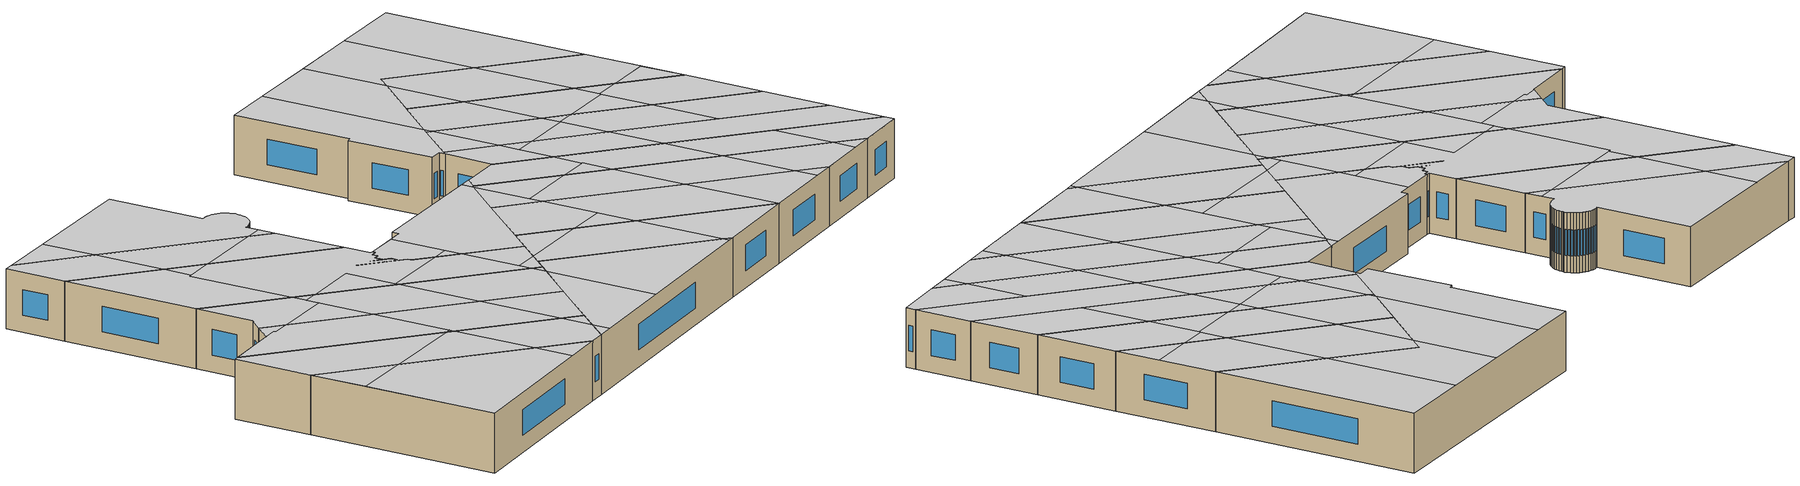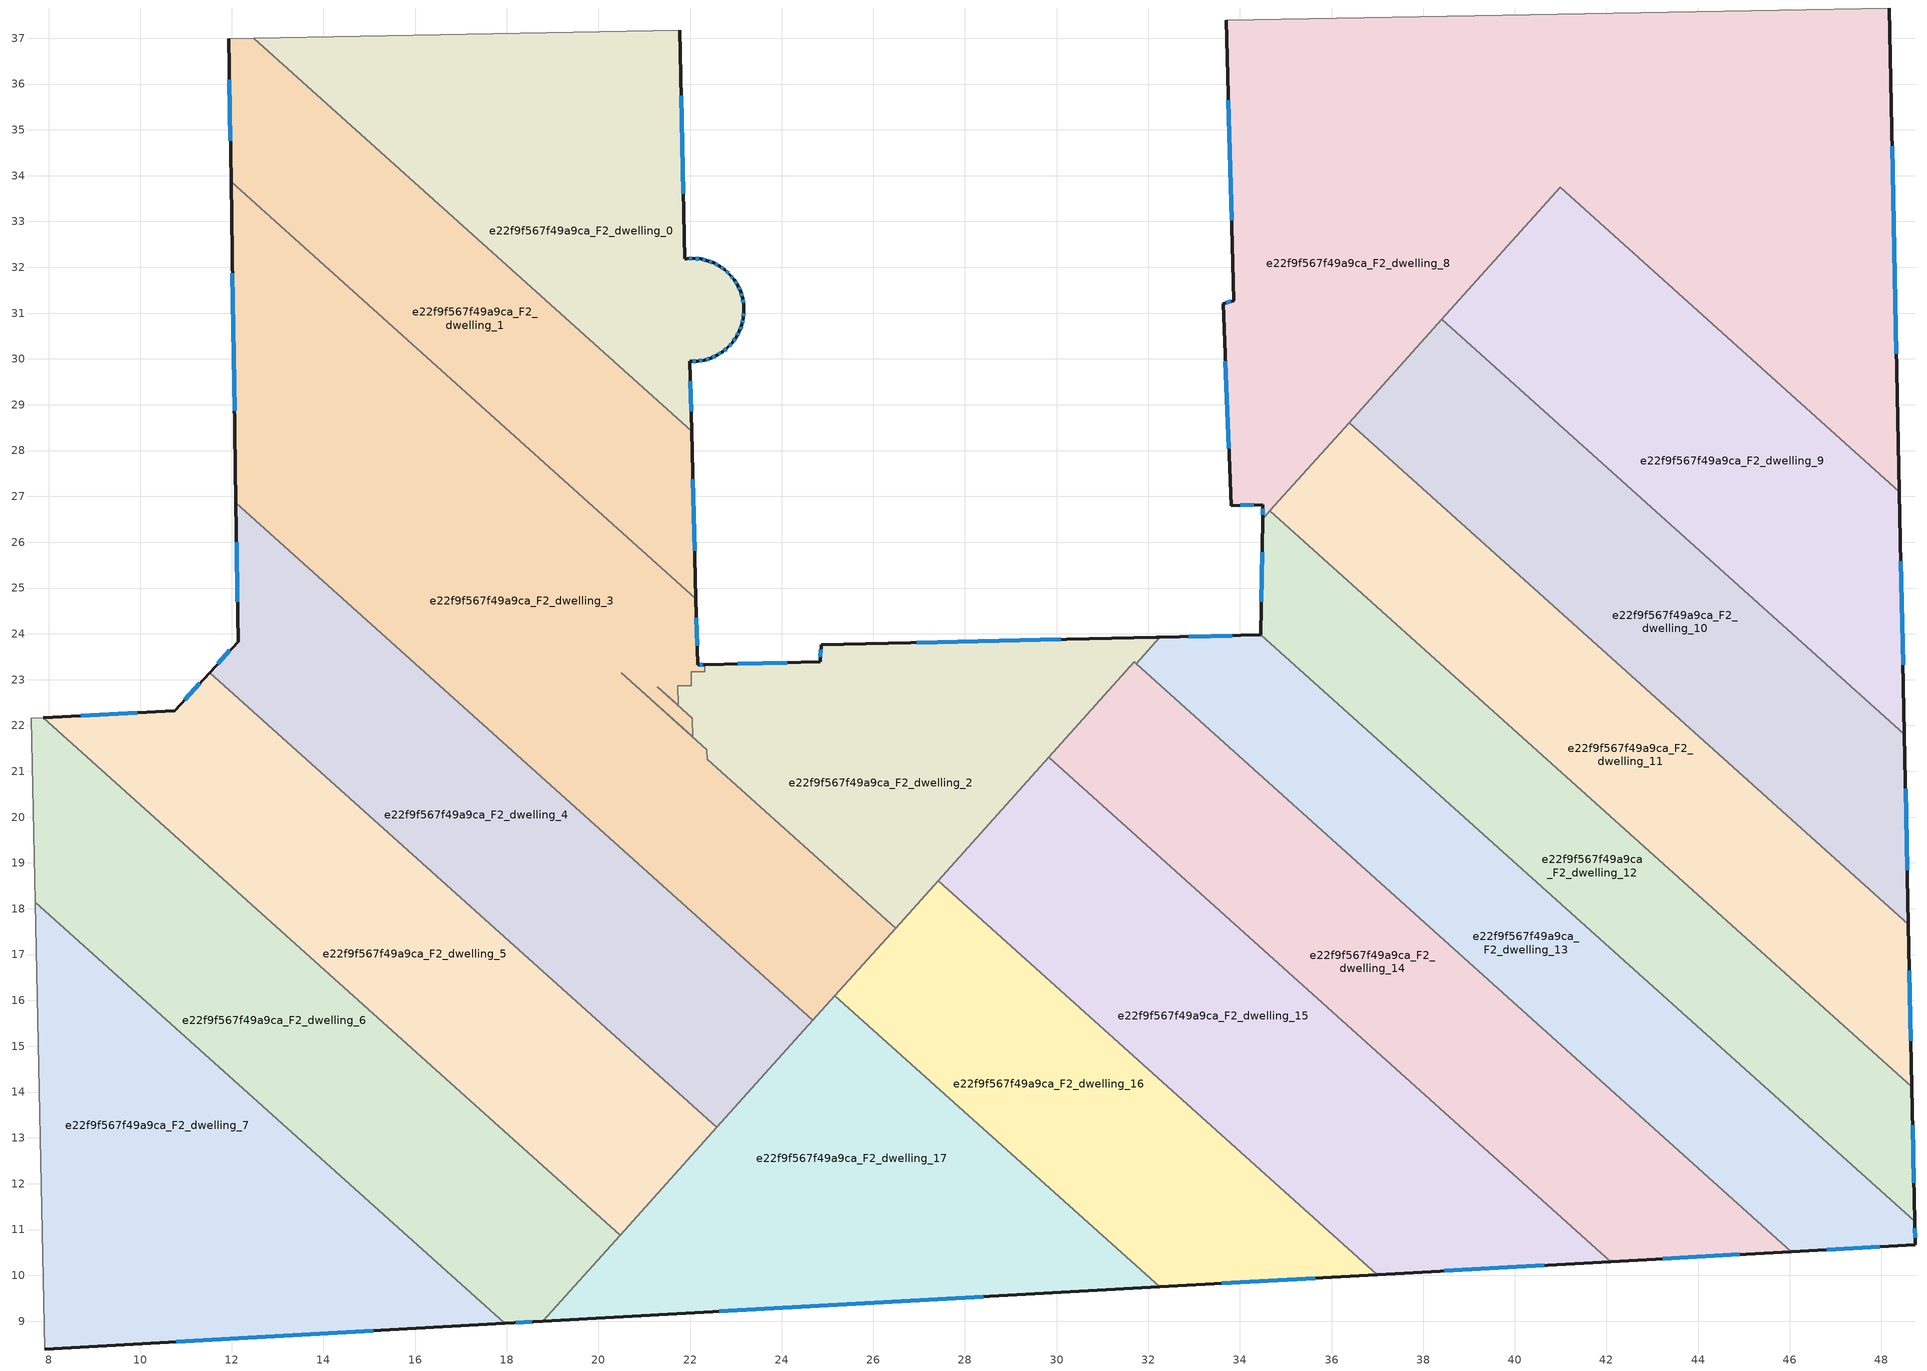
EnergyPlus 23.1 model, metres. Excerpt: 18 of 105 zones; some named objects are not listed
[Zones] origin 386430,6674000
e22f9f567f49a9ca_F2_dwelling_0
 floor to e22f9f567f49a9ca_F1_dwelling_0 (EU_floor_Construction): 21.78,37.17 21.89,32.18 21.94,32.19 22.09,32.2 22.23,32.18 22.38,32.15 22.51,32.1 22.64,32.03 22.76,31.94 22.87,31.84 22.96,31.73 23.04,31.6 23.1,31.47 23.15,31.33 23.17,31.18 23.17,31.12 23.18,31.04 23.16,30.89 23.13,30.75 23.08,30.61 23.01,30.48 22.92,30.36 22.82,30.25 22.71,30.16 22.58,30.08 22.45,30.02 22.31,29.97 22.16,29.95 22.02,29.95 21.99,29.95 22.03,28.42 12.48,36.99 z6
 wall outside (EU_wall_Construction): 22.03,28.42 21.99,29.95 22.02,29.95 22.16,29.95 22.31,29.97 22.45,30.02 22.58,30.08 22.71,30.16 22.82,30.25 22.92,30.36 23.01,30.48 23.08,30.61 23.13,30.75 23.16,30.89 23.18,31.04 23.17,31.12 23.17,31.18 23.15,31.33 23.1,31.47 23.04,31.6 22.96,31.73 22.87,31.84 22.76,31.94 22.64,32.03 22.51,32.1 22.38,32.15 22.23,32.18 22.09,32.2 21.94,32.19 21.89,32.18 21.78,37.17 z6:9
 wall to e22f9f567f49a9ca_F2_dwelling_1 (EU_wall_Construction): 12.48,36.99 22.03,28.42 z6:9
 wall adiabatic (EU_wall_Construction): 21.78,37.17 12.48,36.99 z6:9
 window (EU_Window_Construction): 22.04,32.19 21.98,32.19 / 22.19,32.18 22.13,32.19 / 22.33,32.16 22.27,32.17 / 22.47,32.11 22.41,32.13 / 22.61,32.05 22.55,32.08 / 22.73,31.97 22.68,32 / 22.84,31.87 22.79,31.91 / 22.94,31.76 22.9,31.81 / 23.02,31.64 22.99,31.69 / 23.09,31.51 23.06,31.56 / 23.13,31.37 23.12,31.43 / 23.16,31.22 23.15,31.29 / 23.17,30.93 23.17,30.99 / 23.14,30.79 23.15,30.85 / 23.09,30.65 23.11,30.71 / 23.03,30.52 23.06,30.57 / 22.95,30.39 22.98,30.44 / 22.85,30.28 22.89,30.33 / 22.74,30.18 22.79,30.22 / 22.62,30.1 22.67,30.13 / 22.49,30.04 22.55,30.06 / 22.35,29.99 22.41,30.01 / 22.21,29.96 22.27,29.97 / 22.06,29.95 22.12,29.95 / 22.02,28.86 22.01,29.51 / 21.86,33.61 21.81,35.74 z6.86:8.14
 ceiling to e22f9f567f49a9ca_F3_dwelling_13 (EU_floor_Construction): 22.71,30.16 22.82,30.25 22.92,30.36 23.01,30.48 23.08,30.61 23.13,30.75 23.16,30.89 23.18,31.04 23.17,31.12 23.17,31.18 23.15,31.33 23.1,31.47 23.04,31.6 22.96,31.73 22.87,31.84 22.76,31.94 22.64,32.03 22.51,32.1 22.38,32.15 22.23,32.18 22.09,32.2 21.94,32.19 21.89,32.18 21.78,37.17 15.45,37.05 15.51,34.28 21.08,29.28 22.01,29.3 21.99,29.95 22.02,29.95 22.16,29.95 22.31,29.97 22.45,30.02 22.58,30.08 z9
 ceiling to e22f9f567f49a9ca_F3_dwelling_11 (EU_floor_Construction): 22.03,28.42 22.01,29.3 21.08,29.28 z9
 ceiling to e22f9f567f49a9ca_F3_dwelling_15 (EU_floor_Construction): 15.51,34.28 15.45,37.05 12.48,36.99 z9
e22f9f567f49a9ca_F2_dwelling_1
 floor to e22f9f567f49a9ca_F1_dwelling_1 (EU_floor_Construction): 22.03,28.42 22.13,24.76 11.98,33.87 11.93,36.98 12.48,36.99 z6
 wall outside (EU_wall_Construction): 22.13,24.76 22.03,28.42 / 11.93,36.98 11.98,33.87 z6:9
 wall to e22f9f567f49a9ca_F2_dwelling_3 (EU_wall_Construction): 11.98,33.87 22.13,24.76 z6:9
 wall adiabatic (EU_wall_Construction): 12.48,36.99 11.93,36.98 z6:9
 window (EU_Window_Construction): 22.1,25.81 22.06,27.38 / 11.95,36.09 11.97,34.76 z6.86:8.14
 ceiling to e22f9f567f49a9ca_F3_dwelling_13 (EU_floor_Construction): 21.08,29.28 15.51,34.28 15.58,30.64 17.19,29.2 z9
 ceiling to e22f9f567f49a9ca_F3_dwelling_15 (EU_floor_Construction): 15.58,30.64 15.51,34.28 12.48,36.99 11.93,36.98 11.98,33.87 z9
 ceiling to e22f9f567f49a9ca_F3_dwelling_11 (EU_floor_Construction): 22.13,24.76 22.03,28.42 21.08,29.28 17.19,29.2 z9
e22f9f567f49a9ca_F2_dwelling_10
 floor to e22f9f567f49a9ca_F1_dwelling_10 (EU_floor_Construction): 48.51,21.81 48.59,17.66 36.38,28.61 38.41,30.87 z6
 wall outside (EU_wall_Construction): 48.59,17.66 48.51,21.81 z6:9
 wall to e22f9f567f49a9ca_F2_dwelling_11 (EU_wall_Construction): 36.38,28.61 48.59,17.66 z6:9
 wall to e22f9f567f49a9ca_F2_dwelling_9 (EU_wall_Construction): 48.51,21.81 38.41,30.87 z6:9
 wall to e22f9f567f49a9ca_F2_dwelling_8 (EU_wall_Construction): 38.41,30.87 36.38,28.61 z6:9
 window (EU_Window_Construction): 48.57,18.84 48.53,20.62 z6.86:8.14
 ceiling to e22f9f567f49a9ca_F3_dwelling_0 (EU_floor_Construction): 48.59,17.66 48.51,21.81 46.01,24.05 44.51,24.02 44.51,23.95 44.57,21.27 z9
 ceiling to e22f9f567f49a9ca_F3_dwelling_3 (EU_floor_Construction): 44.51,23.95 44.51,24.02 44.51,24.05 44.48,25.42 40.48,29.01 40.56,24.86 41.64,23.89 z9
 ceiling to e22f9f567f49a9ca_F3_dwelling_2 (EU_floor_Construction): 44.57,21.27 44.51,23.95 41.64,23.89 z9
 ceiling to e22f9f567f49a9ca_F3_dwelling_1 (EU_floor_Construction): 46.01,24.05 44.48,25.42 44.51,24.05 44.51,24.02 z9
 ceiling to e22f9f567f49a9ca_F3_dwelling_5 (EU_floor_Construction): 40.56,24.86 40.48,29.01 38.41,30.87 36.57,28.82 36.58,28.43 z9
 ceiling to e22f9f567f49a9ca_F3_dwelling_7 (EU_floor_Construction): 36.58,28.43 36.57,28.82 36.38,28.61 z9
e22f9f567f49a9ca_F2_dwelling_11
 floor to e22f9f567f49a9ca_F1_dwelling_11 (EU_floor_Construction): 48.59,17.66 48.67,14.11 34.65,26.68 36.38,28.61 z6
 wall outside (EU_wall_Construction): 48.67,14.11 48.59,17.66 z6:9
 wall to e22f9f567f49a9ca_F2_dwelling_12 (EU_wall_Construction): 34.65,26.68 48.67,14.11 z6:9
 wall to e22f9f567f49a9ca_F2_dwelling_8 (EU_wall_Construction): 36.38,28.61 34.65,26.68 z6:9
 window (EU_Window_Construction): 48.65,15.12 48.61,16.64 z6.86:8.14
 ceiling to e22f9f567f49a9ca_F3_dwelling_2 (EU_floor_Construction): 44.64,17.72 44.57,21.27 41.64,23.89 40.58,23.87 40.64,21.31 z9
 ceiling to e22f9f567f49a9ca_F3_dwelling_0 (EU_floor_Construction): 48.67,14.11 48.59,17.66 44.57,21.27 44.64,17.72 z9
 ceiling to e22f9f567f49a9ca_F3_dwelling_7 (EU_floor_Construction): 36.65,24.89 36.58,28.43 36.38,28.61 34.65,26.68 z9
 ceiling to e22f9f567f49a9ca_F3_dwelling_5 (EU_floor_Construction): 40.58,23.87 40.58,23.9 40.56,24.86 36.58,28.43 36.65,24.89 37.85,23.81 z9
 ceiling to e22f9f567f49a9ca_F3_dwelling_4 (EU_floor_Construction): 40.64,21.31 40.58,23.87 37.85,23.81 z9
 ceiling adiabatic (EU_roof_Construction): 41.64,23.89 40.56,24.86 40.58,23.9 40.58,23.87 z9
e22f9f567f49a9ca_F2_dwelling_12
 floor to e22f9f567f49a9ca_F1_dwelling_12 (EU_floor_Construction): 48.67,14.11 48.73,11.18 34.46,23.98 34.49,26.51 34.65,26.68 z6
 wall outside (EU_wall_Construction): 48.73,11.18 48.67,14.11 / 34.49,26.51 34.46,23.98 z6:9
 wall to e22f9f567f49a9ca_F2_dwelling_13 (EU_wall_Construction): 34.46,23.98 48.73,11.18 z6:9
 wall to e22f9f567f49a9ca_F2_dwelling_8 (EU_wall_Construction): 34.65,26.68 34.49,26.51 z6:9
 window (EU_Window_Construction): 48.71,12.02 48.68,13.27 / 34.48,25.78 34.47,24.7 z6.86:8.14
 ceiling to e22f9f567f49a9ca_F3_dwelling_7 (EU_floor_Construction): 36.68,21.98 36.68,23.79 36.65,24.89 34.65,26.68 34.49,26.51 34.46,23.98 z9
 ceiling to e22f9f567f49a9ca_F3_dwelling_4 (EU_floor_Construction): 40.7,18.38 40.64,21.31 37.85,23.81 36.68,23.79 36.68,21.98 z9
 ceiling adiabatic (EU_roof_Construction): 48.73,11.18 48.67,14.11 40.64,21.31 40.7,18.38 z9
 ceiling to e22f9f567f49a9ca_F3_dwelling_5 (EU_floor_Construction): 37.85,23.81 36.65,24.89 36.68,23.79 z9
e22f9f567f49a9ca_F2_dwelling_13
 floor to e22f9f567f49a9ca_F1_dwelling_13 (EU_floor_Construction): 48.73,11.18 48.74,10.67 46.04,10.52 31.73,23.35 32.25,23.93 34.46,23.98 z6
 wall outside (EU_wall_Construction): 46.04,10.52 48.74,10.67 48.73,11.18 / 34.46,23.98 32.25,23.93 z6:9
 wall to e22f9f567f49a9ca_F2_dwelling_2 (EU_wall_Construction): 32.25,23.93 31.73,23.35 z6:9
 wall to e22f9f567f49a9ca_F2_dwelling_14 (EU_wall_Construction): 31.73,23.35 46.04,10.52 z6:9
 window (EU_Window_Construction): 48.74,10.81 48.73,11.03 / 46.81,10.56 47.97,10.63 / 33.83,23.96 32.88,23.94 z6.86:8.14
 ceiling to e22f9f567f49a9ca_F3_dwelling_7 (EU_floor_Construction): 36.68,20.43 36.68,21.88 36.68,21.98 34.46,23.98 32.25,23.93 31.73,23.35 35.03,20.4 z9
 ceiling to e22f9f567f49a9ca_F3_dwelling_4 (EU_floor_Construction): 40.76,15.25 40.7,18.38 36.68,21.98 36.68,21.88 36.68,21.16 36.68,20.43 36.75,20.43 36.78,18.82 z9
 ceiling to e22f9f567f49a9ca_F3_dwelling_6 (EU_floor_Construction): 36.78,18.82 36.75,20.43 35.03,20.4 z9
 ceiling adiabatic (EU_roof_Construction): 44.77,11.66 44.7,14.79 40.7,18.38 40.76,15.25 z9
 ceiling to e22f9f567f49a9ca_F3_dwelling_0 (EU_floor_Construction): 48.74,10.67 48.73,11.18 44.7,14.79 44.77,11.66 46.04,10.52 z9
e22f9f567f49a9ca_F2_dwelling_14
 floor to e22f9f567f49a9ca_F1_dwelling_14 (EU_floor_Construction): 46.04,10.52 42.1,10.3 29.83,21.31 31.7,23.39 z6
 wall outside (EU_wall_Construction): 42.1,10.3 46.04,10.52 z6:9
 wall to e22f9f567f49a9ca_F2_dwelling_15 (EU_wall_Construction): 29.83,21.31 42.1,10.3 z6:9
 wall to e22f9f567f49a9ca_F2_dwelling_2 (EU_wall_Construction): 31.73,23.35 31.7,23.39 29.83,21.31 z6:9
 window (EU_Window_Construction): 43.22,10.36 44.91,10.46 z6.86:8.14
 ceiling to e22f9f567f49a9ca_F3_dwelling_6 (EU_floor_Construction): 36.86,15 36.78,18.82 35.03,20.4 31.66,20.33 31.68,19.65 z9
 ceiling to e22f9f567f49a9ca_F3_dwelling_4 (EU_floor_Construction): 40.84,11.43 40.76,15.25 36.78,18.82 36.86,15 z9
 ceiling to e22f9f567f49a9ca_F3_dwelling_7 (EU_floor_Construction): 35.03,20.4 31.7,23.39 31.6,23.28 31.66,20.33 z9
 ceiling to e22f9f567f49a9ca_F3_dwelling_2 (EU_floor_Construction): 44.79,10.45 44.77,11.66 40.76,15.25 40.84,11.43 42.1,10.3 z9
 ceiling to e22f9f567f49a9ca_F3_dwelling_9 (EU_floor_Construction): 31.68,19.65 31.6,23.28 29.83,21.31 z9
 ceiling adiabatic (EU_roof_Construction): 46.04,10.52 44.77,11.66 44.79,10.45 z9
e22f9f567f49a9ca_F2_dwelling_15
 floor to e22f9f567f49a9ca_F1_dwelling_15 (EU_floor_Construction): 42.1,10.3 37,10.01 27.42,18.62 29.83,21.31 z6
 wall outside (EU_wall_Construction): 37,10.01 42.1,10.3 z6:9
 wall to e22f9f567f49a9ca_F2_dwelling_16 (EU_wall_Construction): 27.42,18.62 37,10.01 z6:9
 wall to e22f9f567f49a9ca_F2_dwelling_2 (EU_wall_Construction): 29.83,21.31 27.42,18.62 z6:9
 window (EU_Window_Construction): 38.46,10.1 40.64,10.22 z6.86:8.14
 ceiling to e22f9f567f49a9ca_F3_dwelling_9 (EU_floor_Construction): 31.74,16.74 31.68,19.65 29.83,21.31 27.42,18.62 29.56,16.69 z9
 ceiling to e22f9f567f49a9ca_F3_dwelling_6 (EU_floor_Construction): 36.97,10.05 36.86,15 31.68,19.65 31.78,14.7 z9
 ceiling to e22f9f567f49a9ca_F3_dwelling_8 (EU_floor_Construction): 31.78,14.7 31.74,16.74 29.56,16.69 z9
 ceiling to e22f9f567f49a9ca_F3_dwelling_4 (EU_floor_Construction): 40.87,10.23 40.84,11.43 36.86,15 36.97,10.05 37,10.02 z9
 ceiling to e22f9f567f49a9ca_F3_dwelling_2 (EU_floor_Construction): 42.1,10.3 40.84,11.43 40.87,10.23 z9
e22f9f567f49a9ca_F2_dwelling_16
 floor to e22f9f567f49a9ca_F1_dwelling_16 (EU_floor_Construction): 37,10.01 32.25,9.75 25.16,16.11 27.42,18.62 z6
 wall outside (EU_wall_Construction): 32.25,9.75 37,10.01 z6:9
 wall to e22f9f567f49a9ca_F2_dwelling_17 (EU_wall_Construction): 25.16,16.11 32.25,9.75 z6:9
 wall to e22f9f567f49a9ca_F2_dwelling_3 (EU_wall_Construction): 26.48,17.58 25.16,16.11 z6:9
 wall to e22f9f567f49a9ca_F2_dwelling_2 (EU_wall_Construction): 27.42,18.62 26.48,17.58 z6:9
 window (EU_Window_Construction): 33.61,9.83 35.64,9.94 z6.86:8.14
 ceiling to e22f9f567f49a9ca_F3_dwelling_8 (EU_floor_Construction): 31.88,10.08 31.78,14.7 29.56,16.69 25.61,16.61 25.16,16.11 z9
 ceiling to e22f9f567f49a9ca_F3_dwelling_6 (EU_floor_Construction): 36.97,10.01 36.97,10.05 31.78,14.7 31.88,10.08 32.25,9.75 z9
 ceiling to e22f9f567f49a9ca_F3_dwelling_9 (EU_floor_Construction): 29.56,16.69 27.42,18.62 25.61,16.61 z9
e22f9f567f49a9ca_F2_dwelling_17
 floor to e22f9f567f49a9ca_F1_dwelling_17 (EU_floor_Construction): 32.25,9.75 18.79,9 25.16,16.11 z6
 wall outside (EU_wall_Construction): 18.79,9 32.25,9.75 z6:9
 wall to e22f9f567f49a9ca_F2_dwelling_5 (EU_wall_Construction): 22.58,13.23 20.47,10.88 z6:9
 wall to e22f9f567f49a9ca_F2_dwelling_4 (EU_wall_Construction): 24.68,15.57 22.58,13.23 z6:9
 wall to e22f9f567f49a9ca_F2_dwelling_6 (EU_wall_Construction): 20.47,10.88 18.79,9 z6:9
 wall to e22f9f567f49a9ca_F2_dwelling_3 (EU_wall_Construction): 25.16,16.1 24.68,15.57 z6:9
 window (EU_Window_Construction): 22.63,9.21 28.4,9.54 z6.86:8.14
 ceiling to e22f9f567f49a9ca_F3_dwelling_8 (EU_floor_Construction): 31.89,9.73 31.88,10.08 25.16,16.11 24.28,15.13 24.41,9.31 z9
 ceiling to e22f9f567f49a9ca_F3_dwelling_10 (EU_floor_Construction): 24.41,9.31 24.28,15.13 19.66,9.98 19.68,9.05 z9
 ceiling to e22f9f567f49a9ca_F3_dwelling_6 (EU_floor_Construction): 32.25,9.75 31.88,10.08 31.89,9.73 z9
 ceiling to e22f9f567f49a9ca_F3_dwelling_12 (EU_floor_Construction): 19.68,9.05 19.66,9.98 18.79,9 z9
e22f9f567f49a9ca_F2_dwelling_2
 floor to e22f9f567f49a9ca_F1_dwelling_2 (EU_floor_Construction): 32.25,23.93 31.73,23.35 31.7,23.39 26.48,17.58 22.37,21.27 22.37,21.47 20.5,23.15 22.06,21.75 22.05,22.16 21.28,22.85 21.74,22.44 21.73,22.86 22.03,22.87 22.02,23.17 22.32,23.18 22.32,23.33 24.84,23.39 24.86,23.76 32.18,23.93 z6
 wall outside (EU_wall_Construction): 32.25,23.93 32.18,23.93 24.86,23.76 24.84,23.39 22.32,23.33 z6:9
 wall to e22f9f567f49a9ca_F2_dwelling_3 (EU_wall_Construction): 22.32,23.33 22.32,23.18 22.02,23.17 22.03,22.87 21.73,22.86 21.74,22.44 / 21.28,22.85 22.05,22.16 22.06,21.75 20.5,23.15 22.37,21.47 22.37,21.27 26.48,17.58 / 21.28,22.85 21.74,22.44 z6:9
 window (EU_Window_Construction): 24.12,23.37 23.04,23.35 / 24.86,23.66 24.84,23.5 / 30.09,23.88 26.95,23.81 z6.86:8.14
 ceiling to e22f9f567f49a9ca_F3_dwelling_9 (EU_floor_Construction): 26.48,17.58 31.6,23.28 31.59,23.91 24.86,23.76 24.84,23.39 24.11,23.37 24.19,19.64 z9
 ceiling to e22f9f567f49a9ca_F3_dwelling_11 (EU_floor_Construction): 24.17,20.53 24.11,23.37 22.32,23.33 22.32,23.18 22.02,23.17 22.03,22.87 21.73,22.86 21.74,22.44 21.59,22.58 22.05,22.16 22.06,21.75 21.35,22.39 22.37,21.47 22.37,21.27 23.21,20.51 z9
 ceiling to e22f9f567f49a9ca_F3_dwelling_7 (EU_floor_Construction): 31.73,23.35 32.25,23.93 32.18,23.93 31.59,23.91 31.6,23.28 31.7,23.39 z9
 ceiling to e22f9f567f49a9ca_F3_dwelling_10 (EU_floor_Construction): 24.19,19.64 24.11,23.37 24.17,20.53 23.21,20.51 z9
e22f9f567f49a9ca_F2_dwelling_3
 floor to e22f9f567f49a9ca_F1_dwelling_3 (EU_floor_Construction): 22.13,24.76 22.17,23.32 22.32,23.33 22.32,23.18 22.02,23.17 22.03,22.87 21.73,22.86 21.74,22.44 21.28,22.85 22.05,22.16 22.06,21.75 20.5,23.15 22.37,21.47 22.37,21.27 26.48,17.58 24.68,15.57 12.09,26.87 11.98,33.87 z6
 wall outside (EU_wall_Construction): 22.32,23.33 22.17,23.32 22.13,24.76 / 11.98,33.87 12.09,26.87 z6:9
 wall to e22f9f567f49a9ca_F2_dwelling_4 (EU_wall_Construction): 12.09,26.87 24.68,15.57 z6:9
 window (EU_Window_Construction): 22.16,23.74 22.14,24.35 / 22.28,23.33 22.21,23.33 / 12.01,31.87 12.06,28.87 z6.86:8.14
 ceiling to e22f9f567f49a9ca_F3_dwelling_11 (EU_floor_Construction): 23.21,20.51 22.37,21.27 22.37,21.47 20.5,23.15 22.06,21.75 22.05,22.16 21.28,22.85 21.74,22.44 21.73,22.86 22.03,22.87 22.02,23.17 22.32,23.18 22.32,23.33 22.17,23.32 22.13,24.76 17.19,29.2 15.46,29.16 15.58,23.74 16.41,22.99 19.39,23.05 19.45,20.43 z9
 ceiling to e22f9f567f49a9ca_F3_dwelling_15 (EU_floor_Construction): 15.57,23.74 15.46,29.16 15.61,29.16 15.58,30.64 11.98,33.87 12.09,26.87 z9
 ceiling to e22f9f567f49a9ca_F3_dwelling_10 (EU_floor_Construction): 24.27,15.94 24.19,19.64 23.21,20.51 19.45,20.43 19.45,20.26 z9
 ceiling to e22f9f567f49a9ca_F3_dwelling_13 (EU_floor_Construction): 17.19,29.2 15.58,30.64 15.61,29.16 z9
 ceiling to e22f9f567f49a9ca_F3_dwelling_8 (EU_floor_Construction): 24.68,15.57 25.61,16.61 24.25,16.58 24.27,15.94 z9
 ceiling to e22f9f567f49a9ca_F3_dwelling_9 (EU_floor_Construction): 25.61,16.61 26.48,17.58 24.19,19.64 24.25,16.58 z9
 ceiling adiabatic (EU_roof_Construction): 24.27,15.94 24.19,19.64 24.27,15.94 19.45,20.26 19.39,23.05 16.41,22.99 z9
e22f9f567f49a9ca_F2_dwelling_4
 floor to e22f9f567f49a9ca_F1_dwelling_4 (EU_floor_Construction): 24.68,15.57 22.58,13.23 11.52,23.16 12.14,23.83 12.09,26.87 z6
 wall outside (EU_wall_Construction): 12.09,26.87 12.14,23.83 11.52,23.16 z6:9
 wall to e22f9f567f49a9ca_F2_dwelling_5 (EU_wall_Construction): 11.52,23.16 22.58,13.23 z6:9
 window (EU_Window_Construction): 12.1,26 12.12,24.7 / 11.96,23.64 11.69,23.35 z6.86:8.14
 ceiling to e22f9f567f49a9ca_F3_dwelling_10 (EU_floor_Construction): 22.58,13.23 24.28,15.13 24.27,15.94 19.45,20.26 19.54,15.96 z9
 ceiling to e22f9f567f49a9ca_F3_dwelling_12 (EU_floor_Construction): 19.54,15.96 19.45,20.26 16.41,22.99 15.59,22.97 15.67,19.43 z9
 ceiling to e22f9f567f49a9ca_F3_dwelling_8 (EU_floor_Construction): 24.28,15.13 24.68,15.57 24.27,15.94 z9
 ceiling to e22f9f567f49a9ca_F3_dwelling_15 (EU_floor_Construction): 15.6,22.33 15.57,23.74 12.09,26.87 12.14,23.83 11.52,23.16 12.51,22.26 z9
 ceiling to e22f9f567f49a9ca_F3_dwelling_16 (EU_floor_Construction): 15.67,19.43 15.61,22.33 12.51,22.26 z9
 ceiling to e22f9f567f49a9ca_F3_dwelling_11 (EU_floor_Construction): 16.41,22.99 15.58,23.74 15.59,22.97 z9
e22f9f567f49a9ca_F2_dwelling_5
 floor to e22f9f567f49a9ca_F1_dwelling_5 (EU_floor_Construction): 22.58,13.23 20.47,10.88 7.89,22.17 10.75,22.33 11.52,23.16 z6
 wall outside (EU_wall_Construction): 11.52,23.16 10.75,22.33 7.89,22.17 z6:9
 wall to e22f9f567f49a9ca_F2_dwelling_6 (EU_wall_Construction): 7.89,22.17 20.47,10.88 z6:9
 window (EU_Window_Construction): 11.3,22.92 10.97,22.56 / 9.93,22.28 8.7,22.21 z6.86:8.14
 ceiling to e22f9f567f49a9ca_F3_dwelling_12 (EU_floor_Construction): 19.63,11.63 19.54,15.96 15.67,19.43 15.76,15.11 z9
 ceiling to e22f9f567f49a9ca_F3_dwelling_16 (EU_floor_Construction): 15.75,15.39 15.67,19.43 12.51,22.26 11.48,22.24 11.48,22.36 7.89,22.17 15.45,15.38 z9
 ceiling to e22f9f567f49a9ca_F3_dwelling_14 (EU_floor_Construction): 15.76,15.11 15.75,15.39 15.45,15.38 z9
 ceiling to e22f9f567f49a9ca_F3_dwelling_10 (EU_floor_Construction): 20.47,10.88 22.58,13.23 19.54,15.96 19.63,11.63 z9
 ceiling to e22f9f567f49a9ca_F3_dwelling_15 (EU_floor_Construction): 12.51,22.26 11.52,23.16 10.75,22.33 11.48,22.36 11.48,22.24 z9
e22f9f567f49a9ca_F2_dwelling_6
 floor to e22f9f567f49a9ca_F1_dwelling_6 (EU_floor_Construction): 20.47,10.88 18.79,9 17.96,8.95 7.71,18.15 7.62,22.16 7.89,22.17 z6
 wall outside (EU_wall_Construction): 17.96,8.95 18.79,9 z6:9
 wall adiabatic (EU_wall_Construction): 7.89,22.17 7.62,22.16 7.71,18.15 z6:9
 wall to e22f9f567f49a9ca_F2_dwelling_7 (EU_wall_Construction): 7.71,18.15 17.96,8.95 z6:9
 window (EU_Window_Construction): 18.19,8.97 18.55,8.99 z6.86:8.14
 ceiling to e22f9f567f49a9ca_F3_dwelling_16 (EU_floor_Construction): 15.45,15.38 7.89,22.17 7.62,22.16 7.71,18.15 10.89,15.29 z9
 ceiling to e22f9f567f49a9ca_F3_dwelling_14 (EU_floor_Construction): 15.85,10.84 15.76,15.11 15.45,15.38 10.89,15.29 z9
 ceiling to e22f9f567f49a9ca_F3_dwelling_12 (EU_floor_Construction): 18.79,9 19.66,9.98 19.63,11.63 15.76,15.11 15.85,10.84 17.96,8.95 z9
 ceiling to e22f9f567f49a9ca_F3_dwelling_10 (EU_floor_Construction): 19.66,9.98 20.47,10.88 19.63,11.63 z9
e22f9f567f49a9ca_F2_dwelling_7
 floor to e22f9f567f49a9ca_F1_dwelling_7 (EU_floor_Construction): 17.96,8.95 7.91,8.39 7.71,18.15 z6
 wall outside (EU_wall_Construction): 7.91,8.39 17.96,8.95 z6:9
 wall adiabatic (EU_wall_Construction): 7.71,18.15 7.91,8.39 z6:9
 window (EU_Window_Construction): 10.78,8.55 15.09,8.79 z6.86:8.14
 ceiling to e22f9f567f49a9ca_F3_dwelling_14 (EU_floor_Construction): 15.89,8.84 15.85,10.84 10.89,15.29 7.77,15.22 7.91,8.39 z9
 ceiling to e22f9f567f49a9ca_F3_dwelling_16 (EU_floor_Construction): 10.89,15.29 7.71,18.15 7.77,15.22 z9
 ceiling to e22f9f567f49a9ca_F3_dwelling_12 (EU_floor_Construction): 17.96,8.95 15.85,10.84 15.89,8.84 z9
e22f9f567f49a9ca_F2_dwelling_8
 floor to e22f9f567f49a9ca_F1_dwelling_8 (EU_floor_Construction): 48.17,37.66 48.39,27.1 40.99,33.74 34.49,26.51 34.5,26.82 33.81,26.79 33.63,31.21 33.86,31.27 33.71,37.39 z6
 wall outside (EU_wall_Construction): 33.71,37.39 33.86,31.27 33.63,31.21 33.81,26.79 34.5,26.82 34.49,26.51 / 48.39,27.1 48.17,37.66 z6:9
 wall adiabatic (EU_wall_Construction): 48.17,37.66 33.71,37.39 z6:9
 wall to e22f9f567f49a9ca_F2_dwelling_9 (EU_wall_Construction): 38.41,30.87 40.99,33.74 48.39,27.1 z6:9
 window (EU_Window_Construction): 33.75,35.64 33.82,33.02 / 48.33,30.12 48.24,34.64 / 34.5,26.73 34.5,26.6 / 34.01,26.8 34.3,26.81 / 33.68,29.94 33.76,28.05 / 33.8,31.25 33.7,31.22 z6.86:8.14
 ceiling to e22f9f567f49a9ca_F3_dwelling_1 (EU_floor_Construction): 48.39,27.1 48.17,37.66 44.22,37.59 44.37,30.71 z9
 ceiling to e22f9f567f49a9ca_F3_dwelling_5 (EU_floor_Construction): 36.57,28.82 40.39,33.08 40.3,37.51 36.39,37.44 z9
 ceiling to e22f9f567f49a9ca_F3_dwelling_3 (EU_floor_Construction): 44.37,30.71 44.22,37.59 40.3,37.51 40.39,33.08 40.99,33.74 z9
 ceiling to e22f9f567f49a9ca_F3_dwelling_7 (EU_floor_Construction): 34.49,26.51 36.57,28.82 36.39,37.44 33.71,37.39 33.86,31.27 33.63,31.21 33.81,26.79 34.5,26.82 z9
e22f9f567f49a9ca_F2_dwelling_9
 floor to e22f9f567f49a9ca_F1_dwelling_9 (EU_floor_Construction): 48.39,27.1 48.51,21.81 38.41,30.87 40.99,33.74 z6
 wall outside (EU_wall_Construction): 48.51,21.81 48.39,27.1 z6:9
 window (EU_Window_Construction): 48.47,23.32 48.43,25.59 z6.86:8.14
 ceiling to e22f9f567f49a9ca_F3_dwelling_3 (EU_floor_Construction): 44.48,25.42 44.37,30.71 40.99,33.74 40.39,33.08 40.48,29.01 z9
 ceiling to e22f9f567f49a9ca_F3_dwelling_1 (EU_floor_Construction): 48.46,24.11 48.46,24.13 48.39,27.1 44.37,30.71 44.48,25.42 46.01,24.05 z9
 ceiling to e22f9f567f49a9ca_F3_dwelling_5 (EU_floor_Construction): 40.48,29.01 40.39,33.08 38.41,30.87 z9
 ceiling to e22f9f567f49a9ca_F3_dwelling_0 (EU_floor_Construction): 48.51,21.81 48.46,24.1 46.01,24.05 z9
[Building]
EU S2 Campaign: North Axis=0; Terrain=City; Solar Distribution=FullExterior
[Site:Location]
Helsinki-Vantaa.AP: Latitude=60.317; Longitude=24.963; Time Zone=2; Elevation=54.6
[SizingPeriod:WeatherFileDays]
AnnualSizingPeriod: Begin Month=1; Begin Day of Month=1; End Month=12; End Day of Month=31; Day of Week for Start Day=Monday; Use Weather File Daylight Saving Period=No; Use Weather File Rain and Snow Indicators=No
[MATERIAL]
EU_InternalMass_Material: Roughness=MediumRough; Thickness=0.1; Conductivity=1; Density=1800; Specific Heat=900; Thermal Absorptance=0.9; Solar Absorptance=0.7; Visible Absorptance=0.7
[MATERIAL:NOMASS] Roughness=MediumRough; Thermal Absorptance=0.9; Solar Absorptance=0.7; Visible Absorptance=0.7
Name | Thermal Resistance
EU_wall_NoMass | 1.10183
EU_roof_NoMass; EU_floor_NoMass | 1.70606
[WINDOWMATERIAL:SIMPLEGLAZINGSYSTEM]
EU_Window_SimpleGlazing: UFactor=3.11035; Solar Heat Gain Coefficient=0.8; Visible Transmittance=0.8
[CONSTRUCTION]
EU_wall_Construction: EU_wall_NoMass
EU_roof_Construction: EU_roof_NoMass
EU_floor_Construction: EU_floor_NoMass
EU_Window_Construction: EU_Window_SimpleGlazing
EU_InternalMass_Construction: EU_InternalMass_Material
[ZONE] Type=1; Multiplier=1; Ceiling Height=autocalculate; Floor Area=autocalculate; Part of Total Floor Area=Yes
Name | Volume
e22f9f567f49a9ca_F2_dwelling_0 | 128.358
e22f9f567f49a9ca_F2_dwelling_1 | 108.149
e22f9f567f49a9ca_F2_dwelling_10 | 136.274
e22f9f567f49a9ca_F2_dwelling_11 | 136.899
e22f9f567f49a9ca_F2_dwelling_12 | 122.717
e22f9f567f49a9ca_F2_dwelling_13 | 135.604
e22f9f567f49a9ca_F2_dwelling_14 | 149.77
e22f9f567f49a9ca_F2_dwelling_15 | 159.224
e22f9f567f49a9ca_F2_dwelling_16 | 113.329
e22f9f567f49a9ca_F2_dwelling_17 | 136.277
e22f9f567f49a9ca_F2_dwelling_2 | 105.962
e22f9f567f49a9ca_F2_dwelling_3 | 246.09
e22f9f567f49a9ca_F2_dwelling_4 | 147.099
e22f9f567f49a9ca_F2_dwelling_5 | 147.111
e22f9f567f49a9ca_F2_dwelling_6 | 147.11
e22f9f567f49a9ca_F2_dwelling_7 | 147.127
e22f9f567f49a9ca_F2_dwelling_8 | 322.205
e22f9f567f49a9ca_F2_dwelling_9 | 136.271
[INTERNALMASS] Construction=EU_InternalMass_Construction
Name | Zone or ZoneList | Surface Area
e22f9f567f49a9ca_F2_dwelling_0_EU_InternalMass | e22f9f567f49a9ca_F2_dwelling_0 | 42.7861
e22f9f567f49a9ca_F2_dwelling_1_EU_InternalMass | e22f9f567f49a9ca_F2_dwelling_1 | 36.0495
e22f9f567f49a9ca_F2_dwelling_2_EU_InternalMass | e22f9f567f49a9ca_F2_dwelling_2 | 35.3237
e22f9f567f49a9ca_F2_dwelling_3_EU_InternalMass | e22f9f567f49a9ca_F2_dwelling_3 | 82.0311
e22f9f567f49a9ca_F2_dwelling_4_EU_InternalMass | e22f9f567f49a9ca_F2_dwelling_4 | 49.033
e22f9f567f49a9ca_F2_dwelling_5_EU_InternalMass | e22f9f567f49a9ca_F2_dwelling_5 | 49.0372
e22f9f567f49a9ca_F2_dwelling_6_EU_InternalMass | e22f9f567f49a9ca_F2_dwelling_6 | 49.0363
e22f9f567f49a9ca_F2_dwelling_7_EU_InternalMass | e22f9f567f49a9ca_F2_dwelling_7 | 49.0424
e22f9f567f49a9ca_F2_dwelling_8_EU_InternalMass | e22f9f567f49a9ca_F2_dwelling_8 | 107.404
e22f9f567f49a9ca_F2_dwelling_9_EU_InternalMass | e22f9f567f49a9ca_F2_dwelling_9 | 45.4238
e22f9f567f49a9ca_F2_dwelling_10_EU_InternalMass | e22f9f567f49a9ca_F2_dwelling_10 | 45.4249
e22f9f567f49a9ca_F2_dwelling_11_EU_InternalMass | e22f9f567f49a9ca_F2_dwelling_11 | 45.6332
e22f9f567f49a9ca_F2_dwelling_12_EU_InternalMass | e22f9f567f49a9ca_F2_dwelling_12 | 40.9058
e22f9f567f49a9ca_F2_dwelling_13_EU_InternalMass | e22f9f567f49a9ca_F2_dwelling_13 | 45.2031
e22f9f567f49a9ca_F2_dwelling_14_EU_InternalMass | e22f9f567f49a9ca_F2_dwelling_14 | 49.9232
e22f9f567f49a9ca_F2_dwelling_15_EU_InternalMass | e22f9f567f49a9ca_F2_dwelling_15 | 53.0749
e22f9f567f49a9ca_F2_dwelling_16_EU_InternalMass | e22f9f567f49a9ca_F2_dwelling_16 | 37.7763
e22f9f567f49a9ca_F2_dwelling_17_EU_InternalMass | e22f9f567f49a9ca_F2_dwelling_17 | 45.426
[OTHEREQUIPMENT] Fuel Type=Electricity; Design Level Calculation Method=Watts/Area; Power per Zone Floor Area=1; Fraction Latent=0; Fraction Radiant=0; Fraction Lost=0; Carbon Dioxide Generation Rate=0; EndUse Subcategory=EU_Step8_InternalGains
Name | Zone or ZoneList or Space or SpaceList | Schedule
EU_Step8_InternalGain_e22f9f567f49a9ca_F2_dwelling_0_f000 | e22f9f567f49a9ca_F2_dwelling_0 | EU_Step8_GainSchedule_e22f9f567f49a9ca_F2_dwelling_0_f000
EU_Step8_InternalGain_e22f9f567f49a9ca_F2_dwelling_1_f000 | e22f9f567f49a9ca_F2_dwelling_1 | EU_Step8_GainSchedule_e22f9f567f49a9ca_F2_dwelling_1_f000
EU_Step8_InternalGain_e22f9f567f49a9ca_F2_dwelling_2_f000 | e22f9f567f49a9ca_F2_dwelling_2 | EU_Step8_GainSchedule_e22f9f567f49a9ca_F2_dwelling_2_f000
EU_Step8_InternalGain_e22f9f567f49a9ca_F2_dwelling_3_f000 | e22f9f567f49a9ca_F2_dwelling_3 | EU_Step8_GainSchedule_e22f9f567f49a9ca_F2_dwelling_3_f000
EU_Step8_InternalGain_e22f9f567f49a9ca_F2_dwelling_4_f000 | e22f9f567f49a9ca_F2_dwelling_4 | EU_Step8_GainSchedule_e22f9f567f49a9ca_F2_dwelling_4_f000
EU_Step8_InternalGain_e22f9f567f49a9ca_F2_dwelling_5_f000 | e22f9f567f49a9ca_F2_dwelling_5 | EU_Step8_GainSchedule_e22f9f567f49a9ca_F2_dwelling_5_f000
EU_Step8_InternalGain_e22f9f567f49a9ca_F2_dwelling_6_f000 | e22f9f567f49a9ca_F2_dwelling_6 | EU_Step8_GainSchedule_e22f9f567f49a9ca_F2_dwelling_6_f000
EU_Step8_InternalGain_e22f9f567f49a9ca_F2_dwelling_7_f000 | e22f9f567f49a9ca_F2_dwelling_7 | EU_Step8_GainSchedule_e22f9f567f49a9ca_F2_dwelling_7_f000
EU_Step8_InternalGain_e22f9f567f49a9ca_F2_dwelling_8_f000 | e22f9f567f49a9ca_F2_dwelling_8 | EU_Step8_GainSchedule_e22f9f567f49a9ca_F2_dwelling_8_f000
EU_Step8_InternalGain_e22f9f567f49a9ca_F2_dwelling_9_f000 | e22f9f567f49a9ca_F2_dwelling_9 | EU_Step8_GainSchedule_e22f9f567f49a9ca_F2_dwelling_9_f000
EU_Step8_InternalGain_e22f9f567f49a9ca_F2_dwelling_10_f000 | e22f9f567f49a9ca_F2_dwelling_10 | EU_Step8_GainSchedule_e22f9f567f49a9ca_F2_dwelling_10_f000
EU_Step8_InternalGain_e22f9f567f49a9ca_F2_dwelling_11_f000 | e22f9f567f49a9ca_F2_dwelling_11 | EU_Step8_GainSchedule_e22f9f567f49a9ca_F2_dwelling_11_f000
EU_Step8_InternalGain_e22f9f567f49a9ca_F2_dwelling_12_f000 | e22f9f567f49a9ca_F2_dwelling_12 | EU_Step8_GainSchedule_e22f9f567f49a9ca_F2_dwelling_12_f000
EU_Step8_InternalGain_e22f9f567f49a9ca_F2_dwelling_13_f000 | e22f9f567f49a9ca_F2_dwelling_13 | EU_Step8_GainSchedule_e22f9f567f49a9ca_F2_dwelling_13_f000
EU_Step8_InternalGain_e22f9f567f49a9ca_F2_dwelling_14_f000 | e22f9f567f49a9ca_F2_dwelling_14 | EU_Step8_GainSchedule_e22f9f567f49a9ca_F2_dwelling_14_f000
EU_Step8_InternalGain_e22f9f567f49a9ca_F2_dwelling_15_f000 | e22f9f567f49a9ca_F2_dwelling_15 | EU_Step8_GainSchedule_e22f9f567f49a9ca_F2_dwelling_15_f000
EU_Step8_InternalGain_e22f9f567f49a9ca_F2_dwelling_16_f000 | e22f9f567f49a9ca_F2_dwelling_16 | EU_Step8_GainSchedule_e22f9f567f49a9ca_F2_dwelling_16_f000
EU_Step8_InternalGain_e22f9f567f49a9ca_F2_dwelling_17_f000 | e22f9f567f49a9ca_F2_dwelling_17 | EU_Step8_GainSchedule_e22f9f567f49a9ca_F2_dwelling_17_f000
[ZONEVENTILATION:DESIGNFLOWRATE] Schedule=EU_AlwaysOn; Design Flow Rate Calculation Method=AirChanges/Hour; Air Changes per Hour=0.756316; Ventilation Type=Natural; Fan Pressure Rise=0; Fan Total Efficiency=1; Constant Term Coefficient=1; Temperature Term Coefficient=0; Velocity Term Coefficient=0; Velocity Squared Term Coefficient=0; Minimum Indoor Temperature=-100; Maximum Indoor Temperature=100; Delta Temperature=-100; Minimum Outdoor Temperature=-100; Maximum Outdoor Temperature=100; Maximum Wind Speed=40
Name | Zone or ZoneList or Space or SpaceList
EU_ConstantAir_e22f9f567f49a9ca_F2_dwelling_0 | e22f9f567f49a9ca_F2_dwelling_0
EU_ConstantAir_e22f9f567f49a9ca_F2_dwelling_1 | e22f9f567f49a9ca_F2_dwelling_1
EU_ConstantAir_e22f9f567f49a9ca_F2_dwelling_2 | e22f9f567f49a9ca_F2_dwelling_2
EU_ConstantAir_e22f9f567f49a9ca_F2_dwelling_3 | e22f9f567f49a9ca_F2_dwelling_3
EU_ConstantAir_e22f9f567f49a9ca_F2_dwelling_4 | e22f9f567f49a9ca_F2_dwelling_4
EU_ConstantAir_e22f9f567f49a9ca_F2_dwelling_5 | e22f9f567f49a9ca_F2_dwelling_5
EU_ConstantAir_e22f9f567f49a9ca_F2_dwelling_6 | e22f9f567f49a9ca_F2_dwelling_6
EU_ConstantAir_e22f9f567f49a9ca_F2_dwelling_7 | e22f9f567f49a9ca_F2_dwelling_7
EU_ConstantAir_e22f9f567f49a9ca_F2_dwelling_8 | e22f9f567f49a9ca_F2_dwelling_8
EU_ConstantAir_e22f9f567f49a9ca_F2_dwelling_9 | e22f9f567f49a9ca_F2_dwelling_9
EU_ConstantAir_e22f9f567f49a9ca_F2_dwelling_10 | e22f9f567f49a9ca_F2_dwelling_10
EU_ConstantAir_e22f9f567f49a9ca_F2_dwelling_11 | e22f9f567f49a9ca_F2_dwelling_11
EU_ConstantAir_e22f9f567f49a9ca_F2_dwelling_12 | e22f9f567f49a9ca_F2_dwelling_12
EU_ConstantAir_e22f9f567f49a9ca_F2_dwelling_13 | e22f9f567f49a9ca_F2_dwelling_13
EU_ConstantAir_e22f9f567f49a9ca_F2_dwelling_14 | e22f9f567f49a9ca_F2_dwelling_14
EU_ConstantAir_e22f9f567f49a9ca_F2_dwelling_15 | e22f9f567f49a9ca_F2_dwelling_15
EU_ConstantAir_e22f9f567f49a9ca_F2_dwelling_16 | e22f9f567f49a9ca_F2_dwelling_16
EU_ConstantAir_e22f9f567f49a9ca_F2_dwelling_17 | e22f9f567f49a9ca_F2_dwelling_17
[HVACTEMPLATE:ZONE:IDEALLOADSAIRSYSTEM] System Availability Schedule=EU_AlwaysOn; Maximum Heating Supply Air Temperature=50; Minimum Cooling Supply Air Temperature=13; Maximum Heating Supply Air Humidity Ratio=0.0156; Minimum Cooling Supply Air Humidity Ratio=0.0077; Heating Limit=NoLimit; Cooling Limit=NoLimit; Heating Availability Schedule=EU_AlwaysOn; Cooling Availability Schedule=EU_CoolingOff; Dehumidification Control Type=ConstantSensibleHeatRatio; Cooling Sensible Heat Ratio=0.7; Dehumidification Setpoint=60; Humidification Control Type=None; Humidification Setpoint=30; Outdoor Air Method=None; Outdoor Air Flow Rate per Person=0.00944; Outdoor Air Flow Rate per Zone Floor Area=0; Outdoor Air Flow Rate per Zone=0; Demand Controlled Ventilation Type=None; Outdoor Air Economizer Type=NoEconomizer; Heat Recovery Type=None; Sensible Heat Recovery Effectiveness=0.7; Latent Heat Recovery Effectiveness=0.65
Name | Template Thermostat
e22f9f567f49a9ca_F2_dwelling_0 | EU_HeatOnly_e22f9f567f49a9ca_F2_dwelling_0
e22f9f567f49a9ca_F2_dwelling_1 | EU_HeatOnly_e22f9f567f49a9ca_F2_dwelling_1
e22f9f567f49a9ca_F2_dwelling_2 | EU_HeatOnly_e22f9f567f49a9ca_F2_dwelling_2
e22f9f567f49a9ca_F2_dwelling_3 | EU_HeatOnly_e22f9f567f49a9ca_F2_dwelling_3
e22f9f567f49a9ca_F2_dwelling_4 | EU_HeatOnly_e22f9f567f49a9ca_F2_dwelling_4
e22f9f567f49a9ca_F2_dwelling_5 | EU_HeatOnly_e22f9f567f49a9ca_F2_dwelling_5
e22f9f567f49a9ca_F2_dwelling_6 | EU_HeatOnly_e22f9f567f49a9ca_F2_dwelling_6
e22f9f567f49a9ca_F2_dwelling_7 | EU_HeatOnly_e22f9f567f49a9ca_F2_dwelling_7
e22f9f567f49a9ca_F2_dwelling_8 | EU_HeatOnly_e22f9f567f49a9ca_F2_dwelling_8
e22f9f567f49a9ca_F2_dwelling_9 | EU_HeatOnly_e22f9f567f49a9ca_F2_dwelling_9
e22f9f567f49a9ca_F2_dwelling_10 | EU_HeatOnly_e22f9f567f49a9ca_F2_dwelling_10
e22f9f567f49a9ca_F2_dwelling_11 | EU_HeatOnly_e22f9f567f49a9ca_F2_dwelling_11
e22f9f567f49a9ca_F2_dwelling_12 | EU_HeatOnly_e22f9f567f49a9ca_F2_dwelling_12
e22f9f567f49a9ca_F2_dwelling_13 | EU_HeatOnly_e22f9f567f49a9ca_F2_dwelling_13
e22f9f567f49a9ca_F2_dwelling_14 | EU_HeatOnly_e22f9f567f49a9ca_F2_dwelling_14
e22f9f567f49a9ca_F2_dwelling_15 | EU_HeatOnly_e22f9f567f49a9ca_F2_dwelling_15
e22f9f567f49a9ca_F2_dwelling_16 | EU_HeatOnly_e22f9f567f49a9ca_F2_dwelling_16
e22f9f567f49a9ca_F2_dwelling_17 | EU_HeatOnly_e22f9f567f49a9ca_F2_dwelling_17
[SIZING:ZONE] Zone Cooling Design Supply Air Temperature Input Method=SupplyAirTemperature; Zone Cooling Design Supply Air Temperature=13; Zone Heating Design Supply Air Temperature Input Method=SupplyAirTemperature; Zone Heating Design Supply Air Temperature=50; Zone Cooling Design Supply Air Humidity Ratio=0.008; Zone Heating Design Supply Air Humidity Ratio=0.008; Cooling Design Air Flow Method=DesignDay; Cooling Design Air Flow Rate=0; Cooling Minimum Air Flow per Zone Floor Area=0.000762; Cooling Minimum Air Flow=0; Cooling Minimum Air Flow Fraction=0.2; Heating Design Air Flow Method=DesignDay; Heating Design Air Flow Rate=0; Heating Maximum Air Flow per Zone Floor Area=0.002032; Heating Maximum Air Flow=0.141576; Heating Maximum Air Flow Fraction=0.3; Account for Dedicated Outdoor Air System=No; Dedicated Outdoor Air System Control Strategy=NeutralSupplyAir; Dedicated Outdoor Air Low Setpoint Temperature for Design=autosize; Dedicated Outdoor Air High Setpoint Temperature for Design=autosize; Zone Load Sizing Method=Sensible Load Only No Latent Load; Zone Latent Cooling Design Supply Air Humidity Ratio Input Method=HumidityRatioDifference; Zone Cooling Design Supply Air Humidity Ratio Difference=0.005; Zone Latent Heating Design Supply Air Humidity Ratio Input Method=HumidityRatioDifference; Zone Humidification Design Supply Air Humidity Ratio Difference=0.005
e22f9f567f49a9ca_F2_dwelling_0; e22f9f567f49a9ca_F2_dwelling_1; e22f9f567f49a9ca_F2_dwelling_2; e22f9f567f49a9ca_F2_dwelling_3; e22f9f567f49a9ca_F2_dwelling_4; e22f9f567f49a9ca_F2_dwelling_5; e22f9f567f49a9ca_F2_dwelling_6; e22f9f567f49a9ca_F2_dwelling_7; e22f9f567f49a9ca_F2_dwelling_8; e22f9f567f49a9ca_F2_dwelling_9; e22f9f567f49a9ca_F2_dwelling_10; e22f9f567f49a9ca_F2_dwelling_11; e22f9f567f49a9ca_F2_dwelling_12; e22f9f567f49a9ca_F2_dwelling_13; e22f9f567f49a9ca_F2_dwelling_14; e22f9f567f49a9ca_F2_dwelling_15; e22f9f567f49a9ca_F2_dwelling_16; e22f9f567f49a9ca_F2_dwelling_17
[SCHEDULE:CONSTANT]
Name | Hourly Value
EU_AlwaysOn | 1
EU_CoolingOff | 0
[SCHEDULE:FILE] Column Number=1; Rows to Skip at Top=0; Number of Hours of Data=8760; Column Separator=Comma; Interpolate to Timestep=No; Minutes per Item=60; Adjust Schedule for Daylight Savings=Yes
Name | File
EU_Step8_GainSchedule_e22f9f567f49a9ca_F2_dwelling_0_f000 | ../../schedules/e22f9f567f49a9ca/e22f9f567f49a9ca_F2_dwelling_0_f000_gain.csv
EU_Step8_GainSchedule_e22f9f567f49a9ca_F2_dwelling_1_f000 | ../../schedules/e22f9f567f49a9ca/e22f9f567f49a9ca_F2_dwelling_1_f000_gain.csv
EU_Step8_GainSchedule_e22f9f567f49a9ca_F2_dwelling_2_f000 | ../../schedules/e22f9f567f49a9ca/e22f9f567f49a9ca_F2_dwelling_2_f000_gain.csv
EU_Step8_GainSchedule_e22f9f567f49a9ca_F2_dwelling_3_f000 | ../../schedules/e22f9f567f49a9ca/e22f9f567f49a9ca_F2_dwelling_3_f000_gain.csv
EU_Step8_GainSchedule_e22f9f567f49a9ca_F2_dwelling_4_f000 | ../../schedules/e22f9f567f49a9ca/e22f9f567f49a9ca_F2_dwelling_4_f000_gain.csv
EU_Step8_GainSchedule_e22f9f567f49a9ca_F2_dwelling_5_f000 | ../../schedules/e22f9f567f49a9ca/e22f9f567f49a9ca_F2_dwelling_5_f000_gain.csv
EU_Step8_GainSchedule_e22f9f567f49a9ca_F2_dwelling_6_f000 | ../../schedules/e22f9f567f49a9ca/e22f9f567f49a9ca_F2_dwelling_6_f000_gain.csv
EU_Step8_GainSchedule_e22f9f567f49a9ca_F2_dwelling_7_f000 | ../../schedules/e22f9f567f49a9ca/e22f9f567f49a9ca_F2_dwelling_7_f000_gain.csv
EU_Step8_GainSchedule_e22f9f567f49a9ca_F2_dwelling_8_f000 | ../../schedules/e22f9f567f49a9ca/e22f9f567f49a9ca_F2_dwelling_8_f000_gain.csv
EU_Step8_GainSchedule_e22f9f567f49a9ca_F2_dwelling_9_f000 | ../../schedules/e22f9f567f49a9ca/e22f9f567f49a9ca_F2_dwelling_9_f000_gain.csv
EU_Step8_GainSchedule_e22f9f567f49a9ca_F2_dwelling_10_f000 | ../../schedules/e22f9f567f49a9ca/e22f9f567f49a9ca_F2_dwelling_10_f000_gain.csv
EU_Step8_GainSchedule_e22f9f567f49a9ca_F2_dwelling_11_f000 | ../../schedules/e22f9f567f49a9ca/e22f9f567f49a9ca_F2_dwelling_11_f000_gain.csv
EU_Step8_GainSchedule_e22f9f567f49a9ca_F2_dwelling_12_f000 | ../../schedules/e22f9f567f49a9ca/e22f9f567f49a9ca_F2_dwelling_12_f000_gain.csv
EU_Step8_GainSchedule_e22f9f567f49a9ca_F2_dwelling_13_f000 | ../../schedules/e22f9f567f49a9ca/e22f9f567f49a9ca_F2_dwelling_13_f000_gain.csv
EU_Step8_GainSchedule_e22f9f567f49a9ca_F2_dwelling_14_f000 | ../../schedules/e22f9f567f49a9ca/e22f9f567f49a9ca_F2_dwelling_14_f000_gain.csv
EU_Step8_GainSchedule_e22f9f567f49a9ca_F2_dwelling_15_f000 | ../../schedules/e22f9f567f49a9ca/e22f9f567f49a9ca_F2_dwelling_15_f000_gain.csv
EU_Step8_GainSchedule_e22f9f567f49a9ca_F2_dwelling_16_f000 | ../../schedules/e22f9f567f49a9ca/e22f9f567f49a9ca_F2_dwelling_16_f000_gain.csv
EU_Step8_GainSchedule_e22f9f567f49a9ca_F2_dwelling_17_f000 | ../../schedules/e22f9f567f49a9ca/e22f9f567f49a9ca_F2_dwelling_17_f000_gain.csv
